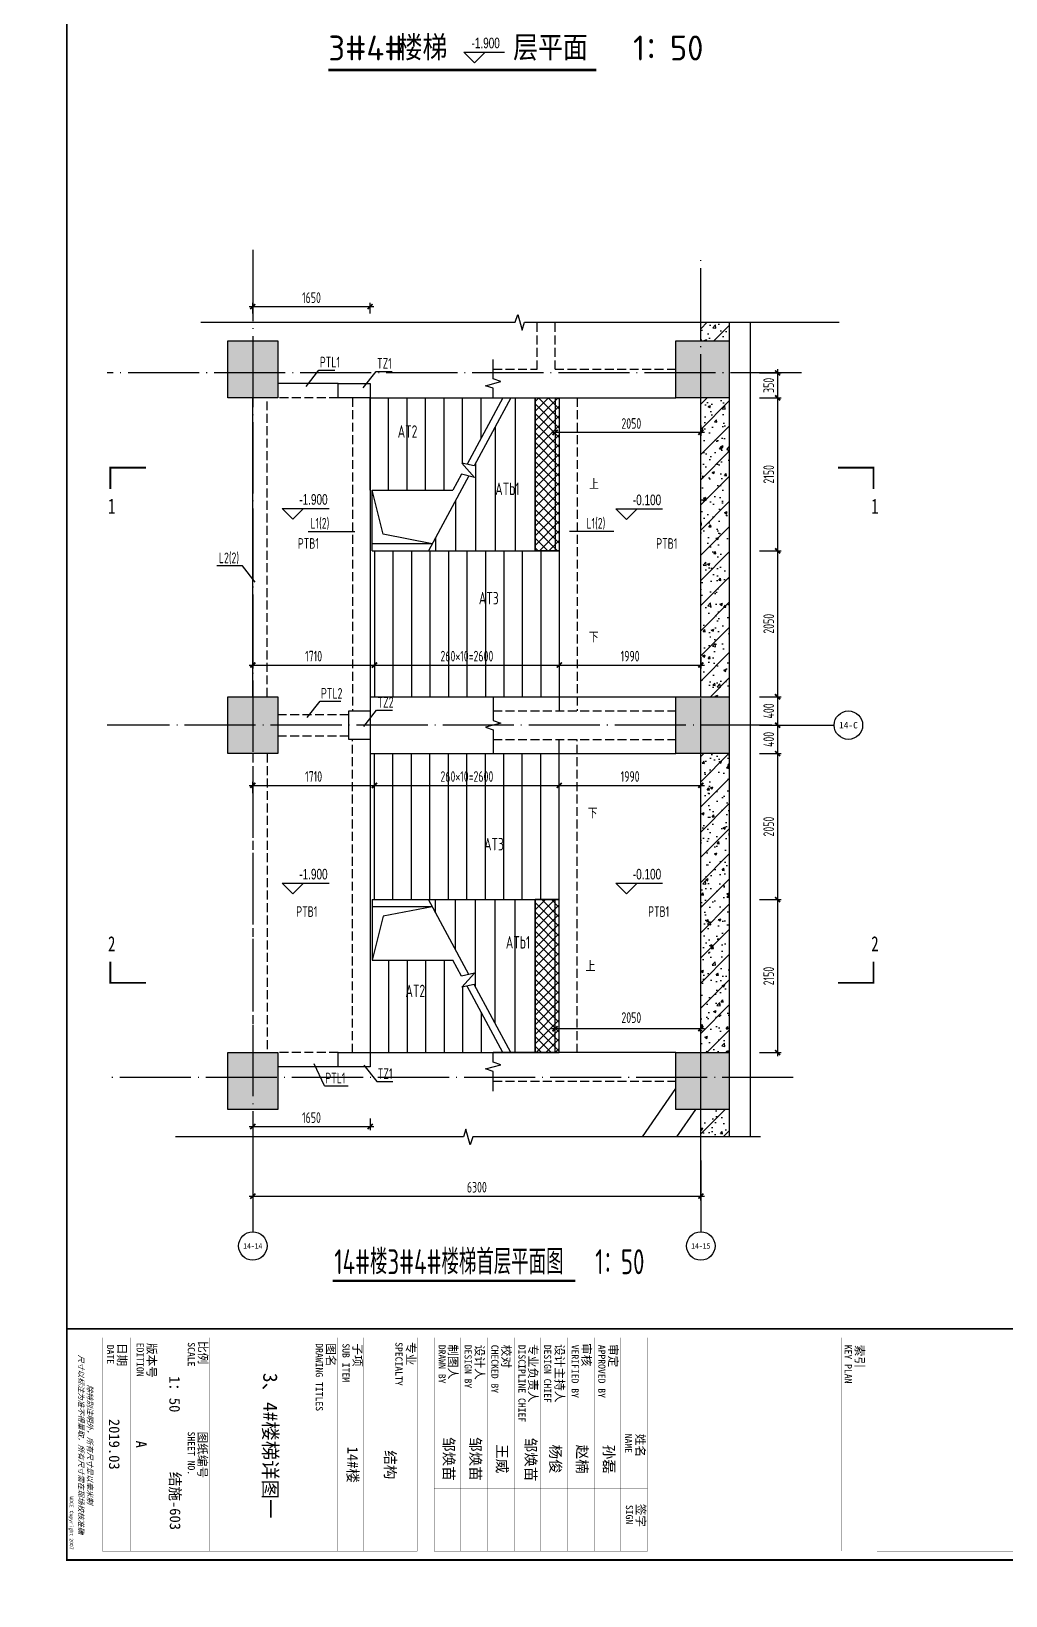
# Model space of a CAD drawing. Extents: x 458696 to 839151, y -191463 to 35158.
# Drawn here: x 505277 to 518979, y -72058 to -50076 of the extents above; entities that cross this region are included whole.
import ezdxf
from ezdxf.enums import TextEntityAlignment as Align

# ---------------------------------------------------------------- set-up
doc = ezdxf.new("R2010")
doc.units = 0
doc.header["$LTSCALE"] = 500
for name, pattern in [('CENTER', [2, 1.25, -0.25, 0.25, -0.25]), ('DASH', [0.35, 0.25, -0.1]), ('DOTE', [2.42, 2, -0.2, 0.02, -0.2])]:
    doc.linetypes.add(name, pattern=pattern)
doc.layers.get('0').update_dxf_attribs({"linetype": 'CONTINUOUS'})
doc.layers.get('Defpoints').update_dxf_attribs({"color": 167, "linetype": 'CONTINUOUS'})
for name, color, linetype in [('01-标注_符号', 200, 'CONTINUOUS'), ('02-TEXT_标注', 130, 'CONTINUOUS'), ('02-TEXT_轴号', 7, 'CONTINUOUS'), ('104-13#14# B1核心筒$0$104-13#14# B1核心筒$0$DIM_SYMB', 3, 'CONTINUOUS'), ('A-TECH_结构', 21, 'CONTINUOUS'), ('AXIS', 253, 'CENTER'), ('DIM', 3, 'CONTINUOUS'), ('DIM_SYMB', 3, 'CONTINUOUS'), ('PUB_TEXT', 7, 'CONTINUOUS'), ('s-beam', 4, 'DASH'), ('s-colu', 2, 'CONTINUOUS'), ('s-colu-hatc', 251, 'CONTINUOUS'), ('s-dim', 3, 'CONTINUOUS'), ('S-DIM-SYMB', 3, 'CONTINUOUS'), ('S-HATCH', 253, 'CONTINUOUS'), ('S-SLAB-HOLE', 5, 'CONTINUOUS'), ('s-stair', 7, 'CONTINUOUS'), ('s-thin', 3, 'CONTINUOUS'), ('s-wall', 40, 'CONTINUOUS'), ('S_TEXT', 7, 'CONTINUOUS'), ('S_THIN', 7, 'CONTINUOUS'), ('签-建（陈）$0$SHEET_TEXT', 7, 'CONTINUOUS')]:
    doc.layers.add(name, color=color, linetype=linetype)
doc.styles.add('_TCH_AXIS', font='STXIHEI.TTF')
doc.styles.add('_TCH_DIM', font='ros.shx', dxfattribs={"width": 0.8, "bigfont": 'jd.shx'})
doc.styles.add('_TCH_LABEL', font='STXIHEI.TTF', dxfattribs={"width": 0.75})
doc.styles.add('TSSD_Dimension', font='tssdeng.shx', dxfattribs={"width": 0.7, "bigfont": 'TSSDCHN.SHX'})
doc.styles.add('TSSD_Rein', font='Tssdeng.shx', dxfattribs={"width": 0.7, "bigfont": 'hztxt.shx'})
doc.styles.add('华文细黑', font='STXIHEI.TTF', dxfattribs={"height": 10})
doc.styles.add('签-建（陈）$0$华文细黑', font='STXIHEI.TTF', dxfattribs={"height": 10})
doc.dimstyles.new('TSSD_50_50', dxfattribs={"dimtxt": 150, "dimasz": 50, "dimexe": 50, "dimexo": 125, "dimgap": 50, "dimtad": 1, "dimdec": 0, "dimzin": 0, "dimdsep": 46, "dimtxsty": 'TSSD_Dimension', "dimblk": 'ARCHTICK', "dimblk1": 'ARCHTICK', "dimblk2": 'ARCHTICK', "dimcen": 0, "dimdle": 50, "dimclrt": 7, "dimadec": 0, "dimazin": 0, "dimtfac": 1, "dimtdec": 0, "dimtix": 1, "dimtmove": 2, "dimatfit": 3, "dimfxl": 1, "dimtolj": 1, "dimtzin": 0, "dimarcsym": 0})
pattern_1 = [(50, (156858.9, -8331.33), (358.6301, -31.37607), [37.5, -412.5]), (355, (156858.9, -8331.33), (-69.37567, 376.09607), [30, -330]), (100.4514, (156888.8, -8333.95), (289.2547, 344.71977), [31.8701, -350.57106]), (46.1842, (156858.9, -8231.33), (533.6205, -82.7595), [56.25, -618.75]), (96.6356, (156903.4, -8238.23), (467.33135, 487.0589), [47.80514, -525.8565]), (351.1842, (156858.9, -8231.33), (467.331, 487.0593), [45, -495]), (21, (156908.9, -8256.33), (298.45353, -201.30945), [37.5, -412.5]), (326, (156908.9, -8256.33), (121.65767, 362.57502), [30, -330]), (71.4514, (156933.8, -8273.1), (420.1113, 161.26525), [31.8701, -350.57106]), (37.5, (156858.91, -8331.33), (6.079928, 166.446927), [0, -326, 0, -335, 0, -331.25]), (7.5, (156858.91, -8331.33), (131.53477, 197.20586), [0, -191, 0, -318.5, 0, -126.25]), (327.5, (156747.41, -8331.33), (266.91122, -11.277436), [0, -125, 0, -390, 0, -517.5]), (317.5, (156697.41, -8331.33), (291.59308, 50.05249), [0, -162.5, 0, -259, 0, -367.5]), (45, (156858.91, -8331.33), (-176.7767, 176.7767), [])]

# ---------------------------------------------------------------- blocks, each defined once
blk = doc.blocks.new('_ArchTick')
at = {"color": 0, "const_width": 0.5}
blk.add_lwpolyline([(-0.71, -0.71), (0.71, 0.71)], dxfattribs=at)
blk = doc.blocks.new('*D634')
at = {"layer": 'Defpoints', "color": 0, "transparency": 16777216}
for p in [(508392, -58744), (510102, -58744), (510102, -58981)]:
    blk.add_point(p, dxfattribs=at)
at = {"layer": 's-dim', "color": 0, "lineweight": -2, "transparency": 16777216}
for p, q in [((508392, -58869), (508392, -59031)), ((510102, -58869), (510102, -59031)), ((508342, -58981), (510152, -58981))]:
    blk.add_line(p, q, dxfattribs=at)
at = {"layer": 's-dim', "color": 0, "lineweight": -2, "transparency": 16777216, "xscale": 50, "yscale": 50, "zscale": 50, "rotation": 180}
blk.add_blockref('_ArchTick', (508392, -58981), dxfattribs=at)
at = {"layer": 's-dim', "color": 0, "lineweight": -2, "transparency": 16777216, "xscale": 50, "yscale": 50, "zscale": 50}
blk.add_blockref('_ArchTick', (510102, -58981), dxfattribs=at)
at = {"layer": 's-dim', "color": 7, "transparency": 16777216, "insert": (509247, -58856), "char_height": 150, "attachment_point": 5, "style": 'TSSD_Dimension'}
blk.add_mtext('\\A1;1710', dxfattribs=at)
blk = doc.blocks.new('*D635')
at = {"layer": 'Defpoints', "color": 0, "transparency": 16777216}
for p in [(510102, -58744), (512702, -58744), (512702, -58981)]:
    blk.add_point(p, dxfattribs=at)
at = {"layer": 's-dim', "color": 0, "lineweight": -2, "transparency": 16777216}
for p, q in [((510102, -58869), (510102, -59031)), ((512702, -58869), (512702, -59031)), ((510052, -58981), (512752, -58981))]:
    blk.add_line(p, q, dxfattribs=at)
at = {"layer": 's-dim', "color": 0, "lineweight": -2, "transparency": 16777216, "xscale": 50, "yscale": 50, "zscale": 50, "rotation": 180}
blk.add_blockref('_ArchTick', (510102, -58981), dxfattribs=at)
at = {"layer": 's-dim', "color": 0, "lineweight": -2, "transparency": 16777216, "xscale": 50, "yscale": 50, "zscale": 50}
blk.add_blockref('_ArchTick', (512702, -58981), dxfattribs=at)
at = {"layer": 's-dim', "color": 7, "transparency": 16777216, "insert": (511402, -58856), "char_height": 150, "attachment_point": 5, "style": 'TSSD_Dimension'}
blk.add_mtext('\\A1;260×10=2600', dxfattribs=at)
blk = doc.blocks.new('*D636')
at = {"layer": 'Defpoints', "color": 0, "transparency": 16777216}
for p in [(512702, -58744), (514692, -58744), (514692, -58981)]:
    blk.add_point(p, dxfattribs=at)
at = {"layer": 's-dim', "color": 0, "lineweight": -2, "transparency": 16777216}
for p, q in [((512702, -58869), (512702, -59031)), ((514692, -58869), (514692, -59031)), ((512652, -58981), (514742, -58981))]:
    blk.add_line(p, q, dxfattribs=at)
at = {"layer": 's-dim', "color": 0, "lineweight": -2, "transparency": 16777216, "xscale": 50, "yscale": 50, "zscale": 50, "rotation": 180}
blk.add_blockref('_ArchTick', (512702, -58981), dxfattribs=at)
at = {"layer": 's-dim', "color": 0, "lineweight": -2, "transparency": 16777216, "xscale": 50, "yscale": 50, "zscale": 50}
blk.add_blockref('_ArchTick', (514692, -58981), dxfattribs=at)
at = {"layer": 's-dim', "color": 7, "transparency": 16777216, "insert": (513697, -58856), "char_height": 150, "attachment_point": 5, "style": 'TSSD_Dimension'}
blk.add_mtext('\\A1;1990', dxfattribs=at)
blk = doc.blocks.new('*D637')
at = {"layer": 'Defpoints', "color": 0, "transparency": 16777216}
for p in [(512642, -55490), (514692, -55490), (512642, -55712)]:
    blk.add_point(p, dxfattribs=at)
at = {"layer": 's-dim', "color": 0, "lineweight": -2, "transparency": 16777216}
for p, q in [((514742, -55712), (512592, -55712)), ((512642, -55615), (512642, -55762)), ((514692, -55615), (514692, -55762))]:
    blk.add_line(p, q, dxfattribs=at)
at = {"layer": 's-dim', "color": 0, "lineweight": -2, "transparency": 16777216, "xscale": 50, "yscale": 50, "zscale": 50, "rotation": 180}
blk.add_blockref('_ArchTick', (512642, -55712), dxfattribs=at)
at = {"layer": 's-dim', "color": 0, "lineweight": -2, "transparency": 16777216, "xscale": 50, "yscale": 50, "zscale": 50}
blk.add_blockref('_ArchTick', (514692, -55712), dxfattribs=at)
at = {"layer": 's-dim', "color": 7, "transparency": 16777216, "insert": (513714, -55587), "char_height": 150, "attachment_point": 5, "style": 'TSSD_Dimension'}
blk.add_mtext('\\A1;2050', dxfattribs=at)
blk = doc.blocks.new('*D638')
at = {"layer": 'Defpoints', "color": 0, "transparency": 16777216}
for p in [(510042, -53944), (508392, -54166), (510042, -54166)]:
    blk.add_point(p, dxfattribs=at)
at = {"layer": 's-dim', "color": 0, "lineweight": -2, "transparency": 16777216}
for p, q in [((508342, -53944), (510092, -53944)), ((508392, -54041), (508392, -53894)), ((510042, -54041), (510042, -53894))]:
    blk.add_line(p, q, dxfattribs=at)
at = {"layer": 's-dim', "color": 0, "lineweight": -2, "transparency": 16777216, "xscale": 50, "yscale": 50, "zscale": 50, "rotation": 180}
blk.add_blockref('_ArchTick', (508392, -53944), dxfattribs=at)
at = {"layer": 's-dim', "color": 0, "lineweight": -2, "transparency": 16777216, "xscale": 50, "yscale": 50, "zscale": 50}
blk.add_blockref('_ArchTick', (510042, -53944), dxfattribs=at)
at = {"layer": 's-dim', "color": 7, "transparency": 16777216, "insert": (509217, -53819), "char_height": 150, "attachment_point": 5, "style": 'TSSD_Dimension'}
blk.add_mtext('\\A1;1650', dxfattribs=at)
blk = doc.blocks.new('*D639')
at = {"layer": 'Defpoints', "color": 0, "transparency": 16777216}
for p in [(510102, -60672), (508392, -60908), (510102, -60908)]:
    blk.add_point(p, dxfattribs=at)
at = {"layer": 's-dim', "color": 0, "lineweight": -2, "transparency": 16777216}
for p, q in [((508392, -60783), (508392, -60622)), ((510102, -60783), (510102, -60622)), ((508342, -60672), (510152, -60672))]:
    blk.add_line(p, q, dxfattribs=at)
at = {"layer": 's-dim', "color": 0, "lineweight": -2, "transparency": 16777216, "xscale": 50, "yscale": 50, "zscale": 50, "rotation": 180}
blk.add_blockref('_ArchTick', (508392, -60672), dxfattribs=at)
at = {"layer": 's-dim', "color": 0, "lineweight": -2, "transparency": 16777216, "xscale": 50, "yscale": 50, "zscale": 50}
blk.add_blockref('_ArchTick', (510102, -60672), dxfattribs=at)
at = {"layer": 's-dim', "color": 7, "transparency": 16777216, "insert": (509247, -60547), "char_height": 150, "attachment_point": 5, "style": 'TSSD_Dimension'}
blk.add_mtext('\\A1;1710', dxfattribs=at)
blk = doc.blocks.new('*D640')
at = {"layer": 'Defpoints', "color": 0, "transparency": 16777216}
for p in [(512702, -60672), (510102, -60908), (512702, -60908)]:
    blk.add_point(p, dxfattribs=at)
at = {"layer": 's-dim', "color": 0, "lineweight": -2, "transparency": 16777216}
for p, q in [((510102, -60783), (510102, -60622)), ((512702, -60783), (512702, -60622)), ((510052, -60672), (512752, -60672))]:
    blk.add_line(p, q, dxfattribs=at)
at = {"layer": 's-dim', "color": 0, "lineweight": -2, "transparency": 16777216, "xscale": 50, "yscale": 50, "zscale": 50, "rotation": 180}
blk.add_blockref('_ArchTick', (510102, -60672), dxfattribs=at)
at = {"layer": 's-dim', "color": 0, "lineweight": -2, "transparency": 16777216, "xscale": 50, "yscale": 50, "zscale": 50}
blk.add_blockref('_ArchTick', (512702, -60672), dxfattribs=at)
at = {"layer": 's-dim', "color": 7, "transparency": 16777216, "insert": (511402, -60547), "char_height": 150, "attachment_point": 5, "style": 'TSSD_Dimension'}
blk.add_mtext('\\A1;260×10=2600', dxfattribs=at)
blk = doc.blocks.new('*D641')
at = {"layer": 'Defpoints', "color": 0, "transparency": 16777216}
for p in [(514692, -60672), (512702, -60908), (514692, -60908)]:
    blk.add_point(p, dxfattribs=at)
at = {"layer": 's-dim', "color": 0, "lineweight": -2, "transparency": 16777216}
for p, q in [((512702, -60783), (512702, -60622)), ((514692, -60783), (514692, -60622)), ((512652, -60672), (514742, -60672))]:
    blk.add_line(p, q, dxfattribs=at)
at = {"layer": 's-dim', "color": 0, "lineweight": -2, "transparency": 16777216, "xscale": 50, "yscale": 50, "zscale": 50, "rotation": 180}
blk.add_blockref('_ArchTick', (512702, -60672), dxfattribs=at)
at = {"layer": 's-dim', "color": 0, "lineweight": -2, "transparency": 16777216, "xscale": 50, "yscale": 50, "zscale": 50}
blk.add_blockref('_ArchTick', (514692, -60672), dxfattribs=at)
at = {"layer": 's-dim', "color": 7, "transparency": 16777216, "insert": (513697, -60547), "char_height": 150, "attachment_point": 5, "style": 'TSSD_Dimension'}
blk.add_mtext('\\A1;1990', dxfattribs=at)
blk = doc.blocks.new('*D642')
at = {"layer": 'Defpoints', "color": 0, "transparency": 16777216}
for p in [(512642, -64091), (512642, -64313), (514692, -64313)]:
    blk.add_point(p, dxfattribs=at)
at = {"layer": 's-dim', "color": 0, "lineweight": -2, "transparency": 16777216}
for p, q in [((514742, -64091), (512592, -64091)), ((512642, -64188), (512642, -64041)), ((514692, -64188), (514692, -64041))]:
    blk.add_line(p, q, dxfattribs=at)
at = {"layer": 's-dim', "color": 0, "lineweight": -2, "transparency": 16777216, "xscale": 50, "yscale": 50, "zscale": 50, "rotation": 180}
blk.add_blockref('_ArchTick', (512642, -64091), dxfattribs=at)
at = {"layer": 's-dim', "color": 0, "lineweight": -2, "transparency": 16777216, "xscale": 50, "yscale": 50, "zscale": 50}
blk.add_blockref('_ArchTick', (514692, -64091), dxfattribs=at)
at = {"layer": 's-dim', "color": 7, "transparency": 16777216, "insert": (513714, -63935), "char_height": 150, "attachment_point": 5, "style": 'TSSD_Dimension'}
blk.add_mtext('\\A1;2050', dxfattribs=at)
blk = doc.blocks.new('*D643')
at = {"layer": 'Defpoints', "color": 0, "transparency": 16777216}
for p in [(508392, -65226), (510042, -65226), (510042, -65465)]:
    blk.add_point(p, dxfattribs=at)
at = {"layer": 's-dim', "color": 0, "lineweight": -2, "transparency": 16777216}
for p, q in [((508342, -65465), (510092, -65465)), ((508392, -65351), (508392, -65515)), ((510042, -65351), (510042, -65515))]:
    blk.add_line(p, q, dxfattribs=at)
at = {"layer": 's-dim', "color": 0, "lineweight": -2, "transparency": 16777216, "xscale": 50, "yscale": 50, "zscale": 50, "rotation": 180}
blk.add_blockref('_ArchTick', (508392, -65465), dxfattribs=at)
at = {"layer": 's-dim', "color": 0, "lineweight": -2, "transparency": 16777216, "xscale": 50, "yscale": 50, "zscale": 50}
blk.add_blockref('_ArchTick', (510042, -65465), dxfattribs=at)
at = {"layer": 's-dim', "color": 7, "transparency": 16777216, "insert": (509217, -65340), "char_height": 150, "attachment_point": 5, "style": 'TSSD_Dimension'}
blk.add_mtext('\\A1;1650', dxfattribs=at)
blk = doc.blocks.new('*D644')
at = {"layer": 'Defpoints', "color": 0, "transparency": 16777216}
for p in [(508392, -65943), (514692, -65943), (514692, -66443)]:
    blk.add_point(p, dxfattribs=at)
at = {"layer": 's-dim', "color": 0, "lineweight": -2, "transparency": 16777216}
for p, q in [((508392, -66068), (508392, -66493)), ((514692, -66068), (514692, -66493)), ((508342, -66443), (514742, -66443))]:
    blk.add_line(p, q, dxfattribs=at)
at = {"layer": 's-dim', "color": 0, "lineweight": -2, "transparency": 16777216, "xscale": 50, "yscale": 50, "zscale": 50, "rotation": 180}
blk.add_blockref('_ArchTick', (508392, -66443), dxfattribs=at)
at = {"layer": 's-dim', "color": 0, "lineweight": -2, "transparency": 16777216, "xscale": 50, "yscale": 50, "zscale": 50}
blk.add_blockref('_ArchTick', (514692, -66443), dxfattribs=at)
at = {"layer": 's-dim', "color": 7, "transparency": 16777216, "insert": (511542, -66318), "char_height": 150, "attachment_point": 5, "style": 'TSSD_Dimension'}
blk.add_mtext('\\A1;6300', dxfattribs=at)
blk = doc.blocks.new('*D645')
at = {"layer": 'Defpoints', "color": 0, "transparency": 16777216}
for p in [(515392, -54876), (515392, -55226), (515771, -55226)]:
    blk.add_point(p, dxfattribs=at)
at = {"layer": 's-dim', "color": 0, "lineweight": -2, "transparency": 16777216}
for p, q in [((515517, -54876), (515821, -54876)), ((515771, -54826), (515771, -55276)), ((515517, -55226), (515821, -55226))]:
    blk.add_line(p, q, dxfattribs=at)
at = {"layer": 's-dim', "color": 0, "lineweight": -2, "transparency": 16777216, "xscale": 50, "yscale": 50, "zscale": 50}
for p, rotation in [((515771, -54876), 90), ((515771, -55226), 270)]:
    blk.add_blockref('_ArchTick', p, dxfattribs=dict(at, rotation=rotation))
at = {"layer": 's-dim', "color": 7, "transparency": 16777216, "insert": (515646, -55051), "char_height": 150, "attachment_point": 5, "rotation": 90, "style": 'TSSD_Dimension'}
blk.add_mtext('\\A1;350', dxfattribs=at)
blk = doc.blocks.new('*D646')
at = {"layer": 'Defpoints', "color": 0, "transparency": 16777216}
for p in [(515392, -55226), (515392, -57376), (515771, -57376)]:
    blk.add_point(p, dxfattribs=at)
at = {"layer": 's-dim', "color": 0, "lineweight": -2, "transparency": 16777216}
for p, q in [((515517, -55226), (515821, -55226)), ((515771, -55176), (515771, -57426)), ((515517, -57376), (515821, -57376))]:
    blk.add_line(p, q, dxfattribs=at)
at = {"layer": 's-dim', "color": 0, "lineweight": -2, "transparency": 16777216, "xscale": 50, "yscale": 50, "zscale": 50}
for p, rotation in [((515771, -55226), 90), ((515771, -57376), 270)]:
    blk.add_blockref('_ArchTick', p, dxfattribs=dict(at, rotation=rotation))
at = {"layer": 's-dim', "color": 7, "transparency": 16777216, "insert": (515646, -56301), "char_height": 150, "attachment_point": 5, "rotation": 90, "style": 'TSSD_Dimension'}
blk.add_mtext('\\A1;2150', dxfattribs=at)
blk = doc.blocks.new('*D647')
at = {"layer": 'Defpoints', "color": 0, "transparency": 16777216}
for p in [(515392, -57376), (515392, -59426), (515771, -59426)]:
    blk.add_point(p, dxfattribs=at)
at = {"layer": 's-dim', "color": 0, "lineweight": -2, "transparency": 16777216}
for p, q in [((515771, -57326), (515771, -59476)), ((515517, -57376), (515821, -57376)), ((515517, -59426), (515821, -59426))]:
    blk.add_line(p, q, dxfattribs=at)
at = {"layer": 's-dim', "color": 0, "lineweight": -2, "transparency": 16777216, "xscale": 50, "yscale": 50, "zscale": 50}
for p, rotation in [((515771, -57376), 90), ((515771, -59426), 270)]:
    blk.add_blockref('_ArchTick', p, dxfattribs=dict(at, rotation=rotation))
at = {"layer": 's-dim', "color": 7, "transparency": 16777216, "insert": (515646, -58401), "char_height": 150, "attachment_point": 5, "rotation": 90, "style": 'TSSD_Dimension'}
blk.add_mtext('\\A1;2050', dxfattribs=at)
blk = doc.blocks.new('*D648')
at = {"layer": 'Defpoints', "color": 0, "transparency": 16777216}
for p in [(515392, -59426), (515392, -59826), (515771, -59826)]:
    blk.add_point(p, dxfattribs=at)
at = {"layer": 's-dim', "color": 0, "lineweight": -2, "transparency": 16777216}
for p, q in [((515517, -59426), (515821, -59426)), ((515771, -59376), (515771, -59876)), ((515517, -59826), (515821, -59826))]:
    blk.add_line(p, q, dxfattribs=at)
at = {"layer": 's-dim', "color": 0, "lineweight": -2, "transparency": 16777216, "xscale": 50, "yscale": 50, "zscale": 50}
for p, rotation in [((515771, -59426), 90), ((515771, -59826), 270)]:
    blk.add_blockref('_ArchTick', p, dxfattribs=dict(at, rotation=rotation))
at = {"layer": 's-dim', "color": 7, "transparency": 16777216, "insert": (515646, -59626), "char_height": 150, "attachment_point": 5, "rotation": 90, "style": 'TSSD_Dimension'}
blk.add_mtext('\\A1;400', dxfattribs=at)
blk = doc.blocks.new('*D649')
at = {"layer": 'Defpoints', "color": 0, "transparency": 16777216}
for p in [(515392, -59826), (515392, -60226), (515771, -60226)]:
    blk.add_point(p, dxfattribs=at)
at = {"layer": 's-dim', "color": 0, "lineweight": -2, "transparency": 16777216}
for p, q in [((515771, -59776), (515771, -60276)), ((515517, -59826), (515821, -59826)), ((515517, -60226), (515821, -60226))]:
    blk.add_line(p, q, dxfattribs=at)
at = {"layer": 's-dim', "color": 0, "lineweight": -2, "transparency": 16777216, "xscale": 50, "yscale": 50, "zscale": 50}
for p, rotation in [((515771, -59826), 90), ((515771, -60226), 270)]:
    blk.add_blockref('_ArchTick', p, dxfattribs=dict(at, rotation=rotation))
at = {"layer": 's-dim', "color": 7, "transparency": 16777216, "insert": (515646, -60026), "char_height": 150, "attachment_point": 5, "rotation": 90, "style": 'TSSD_Dimension'}
blk.add_mtext('\\A1;400', dxfattribs=at)
blk = doc.blocks.new('*D650')
at = {"layer": 'Defpoints', "color": 0, "transparency": 16777216}
for p in [(515392, -60226), (515392, -62276), (515771, -62276)]:
    blk.add_point(p, dxfattribs=at)
at = {"layer": 's-dim', "color": 0, "lineweight": -2, "transparency": 16777216}
for p, q in [((515517, -60226), (515821, -60226)), ((515771, -60176), (515771, -62326)), ((515517, -62276), (515821, -62276))]:
    blk.add_line(p, q, dxfattribs=at)
at = {"layer": 's-dim', "color": 0, "lineweight": -2, "transparency": 16777216, "xscale": 50, "yscale": 50, "zscale": 50}
for p, rotation in [((515771, -60226), 90), ((515771, -62276), 270)]:
    blk.add_blockref('_ArchTick', p, dxfattribs=dict(at, rotation=rotation))
at = {"layer": 's-dim', "color": 7, "transparency": 16777216, "insert": (515646, -61251), "char_height": 150, "attachment_point": 5, "rotation": 90, "style": 'TSSD_Dimension'}
blk.add_mtext('\\A1;2050', dxfattribs=at)
blk = doc.blocks.new('*D651')
at = {"layer": 'Defpoints', "color": 0, "transparency": 16777216}
for p in [(515392, -62276), (515392, -64426), (515771, -64426)]:
    blk.add_point(p, dxfattribs=at)
at = {"layer": 's-dim', "color": 0, "lineweight": -2, "transparency": 16777216}
for p, q in [((515517, -62276), (515821, -62276)), ((515771, -62226), (515771, -64476)), ((515517, -64426), (515821, -64426))]:
    blk.add_line(p, q, dxfattribs=at)
at = {"layer": 's-dim', "color": 0, "lineweight": -2, "transparency": 16777216, "xscale": 50, "yscale": 50, "zscale": 50}
for p, rotation in [((515771, -62276), 90), ((515771, -64426), 270)]:
    blk.add_blockref('_ArchTick', p, dxfattribs=dict(at, rotation=rotation))
at = {"layer": 's-dim', "color": 7, "transparency": 16777216, "insert": (515646, -63351), "char_height": 150, "attachment_point": 5, "rotation": 90, "style": 'TSSD_Dimension'}
blk.add_mtext('\\A1;2150', dxfattribs=at)
blk = doc.blocks.new('WDCE Copyright200X')
at = {"const_width": 0.016}
blk.add_lwpolyline([(-10.6, 1.26, 1), (-11.4, 1.26, 1)], format="xyb", close=True, dxfattribs=at)
at = {"style": '华文细黑'}
for s, p in [('WDCE ', (-11.46, 0.5)), ('     Copyright ', (-3.51, 0.5))]:
    blk.add_text(s, height=1, dxfattribs=at).set_placement(p, align=Align.BOTTOM_RIGHT)
blk.add_text('c', height=0.6, dxfattribs=at).set_placement((-11.04, 1.35), align=Align.MIDDLE_CENTER)
blk.add_attdef('200X', text='', height=1, dxfattribs=at).set_placement((-0.45, 0.5), align=Align.BOTTOM_RIGHT)
blk = doc.blocks.new('通州项目图签')
at = {"const_width": 0.5}
blk.add_lwpolyline([(-65, 0), (0, 0), (0, 500.5), (-65, 500.5)], close=True, dxfattribs=at)
at = {"const_width": 0.05}
for points in [[(-62.5, 404.92), (-62.5, 227.83)], [(-62.5, 227.83), (-2.5, 227.83), (-2.5, 404.92)], [(-57.5, 234.85), (-7.5, 234.85)], [(-62.5, 227.83), (-2.5, 227.83)], [(-62.5, 217.74), (-2.5, 217.74)], [(-62.5, 103.26), (-2.5, 103.26), (-2.5, 163.26), (-62.5, 163.26), (-62.5, 103.26)], [(-37.5, 163.26), (-37.5, 103.26)], [(-20, 163.26), (-20, 103.26)], [(-62.5, 155.76), (-2.5, 155.76)], [(-62.5, 148.26), (-2.5, 148.26)], [(-62.5, 140.76), (-2.5, 140.76)], [(-62.5, 133.26), (-2.5, 133.26)], [(-62.5, 125.76), (-2.5, 125.76)], [(-62.5, 118.26), (-2.5, 118.26)], [(-62.5, 110.76), (-2.5, 110.76)], [(-62.5, 98.5), (-2.5, 98.5), (-2.5, 10), (-62.5, 10), (-62.5, 98.5)], [(-62.5, 83.5), (-2.5, 83.5)], [(-62.5, 76), (-2.5, 76)], [(-62.5, 40), (-2.5, 40)], [(-37.5, 40), (-37.5, 26)], [(-62.5, 26), (-2.5, 26)], [(-62.5, 18), (-2.5, 18)]]:
    blk.add_lwpolyline(points, dxfattribs=at)
blk.add_blockref('WDCE Copyright200X', (-2.5, 0)).add_auto_attribs({'200X': '2007'})
at = {"style": '华文细黑'}
for s, height, p in [('索引', 2.4, (-60.5, 224.14)), ('KEY PLAN', 2, (-60.5, 220.74)), ('姓名', 2.4, (-35.5, 162.47)), ('签字', 2.4, (-15.81, 162.57)), ('NAME', 2, (-35.5, 158.96)), ('SIGN', 2, (-15.5, 159.2)), ('审定', 2.4, (-60.73, 154.81)), ('APPROVED BY', 2, (-60.5, 151.44)), ('审核', 2.4, (-60.95, 147.29)), ('VERIFIED BY', 2, (-60.5, 143.91)), ('设计主持人', 2.4, (-60.68, 139.76)), ('专业负责人', 2.4, (-60.67, 132.26)), ('DESIGN CHIEF', 2, (-60.5, 136.19)), ('DISCIPLINE CHIEF', 2, (-60.5, 128.98)), ('校对', 2.4, (-60.5, 124.76)), ('CHECKED BY', 2, (-60.5, 121.37)), ('设计人', 2.4, (-60.5, 117.26)), ('制图人', 2.4, (-60.61, 109.76)), ('DESIGN BY', 2, (-60.5, 113.83)), ('DRAWN BY', 2, (-60.5, 106.5)), ('专业', 2.4, (-61.23, 97.93)), ('SPECIALTY', 2, (-61.23, 94.38)), ('SUB ITEM', 2, (-60.88, 79.5)), ('子项', 2.4, (-60.88, 82.92)), ('图名', 2.4, (-60.91, 75.41)), ('DRAWING TITLES', 2, (-60.91, 72)), ('比例', 2.4, (-61.56, 39.42)), ('图纸编号', 2.4, (-36.1, 39.32)), ('SCALE', 2, (-61.19, 36)), ('SHEET NO.', 2, (-36.1, 36)), ('版本号', 2.4, (-61, 25.03)), ('EDITION', 2, (-61.06, 21.61)), ('日期', 2.4, (-61, 16.68)), ('DATE', 2, (-60.5, 13.26))]:
    blk.add_text(s, height=height, dxfattribs=at).set_placement(p, align=Align.TOP_LEFT)
at = {"color": 4, "style": '华文细黑'}
for s, p in [('A', (-32.53, 19.4)), ('2019.03', (-32.53, 11.84))]:
    blk.add_text(s, height=3, dxfattribs=at).set_placement(p, align=Align.CENTER)
at = {"style": '华文细黑', "oblique": 20}
for s, p in [('尺寸以标注为准不得量取，所有尺寸需在现场校核准确', (-32.5, 4)), ('除特别注明外，所有尺寸是以毫米制', (-32.5, 6.5))]:
    blk.add_text(s, height=1.5, dxfattribs=at).set_placement(p, align=Align.MIDDLE_CENTER)
at = {"color": 4, "char_height": 3, "attachment_point": 5, "style": '华文细黑'}
for s, insert, width in [('结构', (-26.76, 90.77), 1318.3689), ('1：50', (-46.61, 30.29), 22.9764)]:
    blk.add_mtext(s, dxfattribs=dict(at, insert=insert, width=width))
at = {"layer": '签-建（陈）$0$SHEET_TEXT', "linetype": 'Continuous', "style": '签-建（陈）$0$华文细黑'}
for s, height, p in [('孙磊', 2.998, (-32.4, 150.94)), ('赵楠', 2.998, (-32.43, 143.43)), ('杨俊', 2.998, (-32.46, 135.9)), ('邹焕苗', 2.99, (-34.35, 128.97)), ('王威', 2.998, (-32.55, 120.88)), ('邹焕苗', 2.998, (-34.53, 113.43)), ('邹焕苗', 2.998, (-34.53, 105.93))]:
    blk.add_text(s, height=height, dxfattribs=at).set_placement(p)

msp = doc.modelspace()

# ---------------------------------------------------------------- hatches: boundary and pattern name
at = {"layer": 's-colu-hatc'}
for points in [[(508041.748, -54426.078), (508741.748, -54426.078), (508741.748, -55226.078), (508041.748, -55226.078)], [(514341.748, -54426.078), (515091.748, -54426.078), (515091.748, -55226.078), (514341.748, -55226.078)], [(508041.748, -59426.078), (508741.748, -59426.078), (508741.748, -60226.078), (508041.748, -60226.078)], [(514341.748, -59426.078), (515091.748, -59426.078), (515091.748, -60226.078), (514341.748, -60226.078)], [(508041.748, -64426.078), (508741.748, -64426.078), (508741.748, -65226.078), (508041.748, -65226.078)], [(514341.748, -64426.078), (515091.748, -64426.078), (515091.748, -65226.078), (514341.748, -65226.078)]]:
    msp.add_hatch(color=256, dxfattribs=at).paths.add_polyline_path(points)
at = {"layer": 'S-HATCH'}
h = msp.add_hatch(dxfattribs=at)
h.set_pattern_fill('ARMORED', color=256, scale=50, style=0)
h.set_pattern_definition(pattern_1)
h.paths.add_polyline_path([(515091.748, -54165.641), (514691.748, -54165.641), (514691.748, -54426.078), (515091.748, -54426.078)])
h = msp.add_hatch(dxfattribs=at)
h.set_pattern_fill('ARMORED', color=256, scale=50, style=0)
h.set_pattern_definition(pattern_1)
h.paths.add_polyline_path([(515091.748, -55226.078), (514691.748, -55226.078), (514691.748, -59426.078), (515091.748, -59426.078)])
h = msp.add_hatch(dxfattribs=at)
h.set_pattern_fill('ARMORED', color=256, scale=50, style=0)
h.set_pattern_definition(pattern_1)
h.paths.add_polyline_path([(515091.748, -60226.078), (514691.748, -60226.078), (514691.748, -64426.078), (515091.748, -64426.078)])
h = msp.add_hatch(dxfattribs=at)
h.set_pattern_fill('ARMORED', color=256, scale=50, style=0)
h.set_pattern_definition(pattern_1)
h.paths.add_polyline_path([(515091.748, -65226.078), (514691.748, -65226.078), (514691.748, -65611.797), (515091.748, -65611.797)])
at = {"layer": 'S-SLAB-HOLE'}
h = msp.add_hatch(dxfattribs=at)
h.set_pattern_fill('ANSI37', color=251, scale=30, angle=270)
h.paths.add_polyline_path([(512701.748, -55226.078), (512701.748, -57376.078), (512361.748, -57376.078), (512361.748, -55226.078)])
h = msp.add_hatch(dxfattribs=at)
h.set_pattern_fill('ANSI37', color=251, scale=30, angle=270)
h.paths.add_polyline_path([(512701.748, -64426.078), (512701.748, -62276.078), (512361.748, -62276.078), (512361.748, -64426.078)])

# ---------------------------------------------------------------- linework, layer by layer
for points, const_width in [([(505278.024, -19506.31), (505278.024, -72056.31), (534978.024, -72056.31), (534978.024, -19506.31)], 2.5), ([(534478.024, -68306.31), (534478.024, -20756.31), (505778.024, -20756.31), (505778.024, -68306.31)], 25)]:
    msp.add_lwpolyline(points, close=True, dxfattribs=dict(const_width=const_width))
at = {"color": 5}
for points in [[(512701.748, -55226.078), (512701.748, -57376.078), (512361.748, -57376.078), (512361.748, -55226.078)], [(512701.748, -64426.078), (512701.748, -62276.078), (512361.748, -62276.078), (512361.748, -64426.078)]]:
    msp.add_lwpolyline(points, close=True, dxfattribs=at)
at = {"layer": '01-标注_符号', "const_width": 25}
for points in [[(506889.043, -56207.384), (506389.043, -56207.384), (506389.043, -56507.384)], [(517120.674, -56507.384), (517120.674, -56207.384), (516620.674, -56207.384)], [(506889.043, -63447.47), (506389.043, -63447.47), (506389.043, -63147.47)], [(517120.674, -63147.47), (517120.674, -63447.47), (516620.674, -63447.47)]]:
    msp.add_lwpolyline(points, dxfattribs=at)
at = {"layer": '104-13#14# B1核心筒$0$104-13#14# B1核心筒$0$DIM_SYMB'}
for points in [[(513210.809, -58401.078, 0, 0, 0), (508741.748, -58401.078, 0, 0, 0), (508741.748, -55876.078, 0, 0, 0), (510461.748, -55876.078, 120, 0, 0), (510911.748, -55876.078, 0, 0, 0)], [(513218.137, -56251.078, 0, 0, 0), (512136.73, -56251.078, 120, 0, 0), (511686.73, -56251.078, 0, 0, 0)], [(513185.595, -61251.078, 0, 0, 0), (508741.748, -61251.078, 0, 0, 0), (508741.748, -63776.078, 0, 0, 0), (510461.748, -63776.078, 120, 0, 0), (510911.748, -63776.078, 0, 0, 0)], [(513151.497, -63401.078, 0, 0, 0), (512136.73, -63401.078, 120, 0, 0), (511686.73, -63401.078, 0, 0, 0)]]:
    msp.add_lwpolyline(points, format="xyseb", dxfattribs=at)
at = {"layer": 'A-TECH_结构'}
msp.add_lwpolyline([(515391.748, -65611.797), (515391.748, -54165.641)], dxfattribs=at)
at = {"layer": 'AXIS', "color": 8, "linetype": 'DOTE'}
for p, q in [((508391.748, -53149.306), (508391.748, -66426.078)), ((514691.748, -66502.85), (514691.748, -53226.078)), ((516108.27, -54876.078), (506341.748, -54876.078)), ((515691.748, -59826.078), (506341.748, -59826.078)), ((515991.934, -64776.078), (506341.748, -64776.078))]:
    msp.add_line(p, q, dxfattribs=at)
at = {"layer": 'DIM'}
for p, q in [((511509.307, -50517.518), (511359.307, -50367.518)), ((511359.307, -50367.518), (511931.291, -50367.518)), ((511509.307, -50517.518), (511659.307, -50367.518)), ((508804.838, -56780.616), (509464.457, -56780.616)), ((508954.838, -56930.616), (509104.838, -56780.616)), ((513495.276, -56787.374), (514154.895, -56787.374)), ((513645.276, -56937.374), (513795.276, -56787.374)), ((508804.838, -62045.705), (509464.457, -62045.705)), ((508954.838, -62195.705), (509104.838, -62045.705)), ((513495.276, -62045.705), (514154.895, -62045.705)), ((513645.276, -62195.705), (513795.276, -62045.705))]:
    msp.add_line(p, q, dxfattribs=at)
at = {"layer": 'DIM_SYMB', "const_width": 35}
msp.add_lwpolyline([(509454.499, -50619.201), (513223.953, -50619.201)], dxfattribs=at)
at = {"layer": 's-beam'}
for p, q in [((512391.748, -54826.078), (512391.748, -54165.641)), ((512641.748, -54826.078), (512641.748, -54165.641)), ((511771.772, -54826.078), (512391.748, -54826.078)), ((512641.748, -54826.078), (514341.748, -54826.078)), ((508591.748, -59426.078), (508591.748, -55226.078)), ((509591.748, -55226.078), (508741.748, -55226.078)), ((509791.748, -55226.078), (509791.748, -59626.078)), ((512951.748, -55226.078), (512951.748, -59626.078)), ((508741.748, -59676.078), (509741.748, -59676.078)), ((511771.772, -59626.078), (514341.748, -59626.078)), ((508741.748, -59976.078), (509741.748, -59976.078)), ((508391.748, -60226.078), (508391.748, -64426.078)), ((508591.748, -60226.078), (508591.748, -64426.078)), ((509791.748, -64426.078), (509791.748, -60026.078)), ((511771.772, -60026.078), (514341.748, -60026.078)), ((512951.748, -64426.078), (512951.748, -60026.078)), ((509591.748, -64426.078), (508741.748, -64426.078)), ((511771.772, -64826.078), (514341.734, -64826.078))]:
    msp.add_line(p, q, dxfattribs=at)
at = {"layer": 's-beam', "linetype": 'ByBlock'}
for p, q in [((509591.748, -55026.078), (508741.748, -55026.078)), ((510041.748, -55026.078), (510041.748, -64626.078)), ((508391.748, -59426.078), (508391.748, -55226.078)), ((511771.772, -55226.078), (514341.748, -55226.078)), ((512701.748, -55226.078), (512701.748, -59626.078)), ((511771.772, -59426.078), (514341.748, -59426.078)), ((511771.772, -60226.078), (514341.748, -60226.078)), ((512701.748, -64426.078), (512701.748, -60026.078)), ((514341.734, -64426.078), (511771.772, -64426.078)), ((509591.748, -64626.078), (508741.748, -64626.078)), ((513869.604, -65611.797), (514341.748, -64930.141)), ((514356.185, -65611.797), (514623.349, -65226.078))]:
    msp.add_line(p, q, dxfattribs=at)
at = {"layer": 's-colu'}
for points in [[(508041.748, -54426.078), (508741.748, -54426.078), (508741.748, -55226.078), (508041.748, -55226.078)], [(514341.748, -54426.078), (515091.748, -54426.078), (515091.748, -55226.078), (514341.748, -55226.078)], [(509591.748, -55026.078), (510041.748, -55026.078), (510041.748, -55226.078), (509591.748, -55226.078)], [(508041.748, -59426.078), (508741.748, -59426.078), (508741.748, -60226.078), (508041.748, -60226.078)], [(514341.748, -59426.078), (515091.748, -59426.078), (515091.748, -60226.078), (514341.748, -60226.078)], [(509741.748, -59626.078), (510041.748, -59626.078), (510041.748, -60026.078), (509741.748, -60026.078)], [(508041.748, -64426.078), (508741.748, -64426.078), (508741.748, -65226.078), (508041.748, -65226.078)], [(509591.748, -64426.078), (510041.748, -64426.078), (510041.748, -64626.078), (509591.748, -64626.078)], [(514341.748, -64426.078), (515091.748, -64426.078), (515091.748, -65226.078), (514341.748, -65226.078)]]:
    msp.add_lwpolyline(points, close=True, dxfattribs=at)
at = {"layer": 's-dim'}
for p, q in [((515566.96, -59826.078), (516566.96, -59826.078)), ((508391.748, -65943.209), (508391.748, -66943.209)), ((514691.748, -65943.209), (514691.748, -66943.209))]:
    msp.add_line(p, q, dxfattribs=at)
for centre in [(516766.96, -59826.078), (508391.748, -67143.209), (514691.748, -67143.209)]:
    msp.add_circle(centre, 200, dxfattribs=at)
at = {"layer": 'S-DIM-SYMB', "const_width": 35}
msp.add_lwpolyline([(509515.632, -67632.99), (512925.901, -67632.99)], dxfattribs=at)
at = {"layer": 's-stair'}
for p, q in [((510041.748, -56526.078), (510041.748, -55226.078)), ((510041.748, -55226.078), (512671.748, -55226.078)), ((510301.748, -56526.078), (510301.748, -55226.078)), ((510561.748, -56526.078), (510561.748, -55226.078)), ((510821.748, -56526.078), (510821.748, -55226.078)), ((511081.748, -56526.078), (511081.748, -55226.078)), ((511341.748, -56152.403), (511341.748, -55226.078)), ((511907.914, -55226.078), (511404.037, -56160.064)), ((512021.539, -55226.078), (511504.769, -56183.962)), ((511601.748, -55793.588), (511601.748, -55226.078)), ((512081.748, -55226.078), (512081.748, -57376.078)), ((512361.748, -55226.078), (512361.748, -57376.078)), ((512641.748, -55226.078), (512641.748, -57376.078)), ((511801.748, -55633.482), (511801.748, -57376.078)), ((511504.769, -56183.962), (511331.156, -56142.773)), ((511331.156, -56142.773), (511509.922, -56343.743)), ((511521.748, -56152.49), (511521.748, -57376.078)), ((511428.934, -56324.529), (510861.632, -57376.078)), ((511328.202, -56300.631), (511206.576, -56526.078)), ((511509.922, -56343.743), (511328.202, -56300.631)), ((510071.748, -56526.078), (511206.576, -56526.078)), ((511241.748, -56671.497), (511241.748, -57376.078)), ((510915.582, -57276.078), (510071.748, -57276.078)), ((510801.957, -57276.078), (510151.748, -57276.078)), ((510961.748, -57190.505), (510961.748, -57376.078)), ((510071.748, -57376.078), (512701.748, -57376.078)), ((510101.748, -57376.078), (510101.748, -59426.078)), ((510361.748, -57376.078), (510361.748, -59426.078)), ((510621.748, -57376.078), (510621.748, -59426.078)), ((510881.748, -57376.078), (510881.748, -59426.078)), ((511141.748, -57376.078), (511141.748, -59426.078)), ((511401.748, -57376.078), (511401.748, -59426.078)), ((511661.748, -57376.078), (511661.748, -59426.078)), ((511921.748, -57376.078), (511921.748, -59426.078)), ((512181.748, -57376.078), (512181.748, -59426.078)), ((512441.748, -57376.078), (512441.748, -59426.078)), ((512701.748, -57376.078), (512701.748, -59426.078)), ((510041.748, -59426.078), (512671.748, -59426.078)), ((510041.748, -60226.078), (512671.748, -60226.078)), ((510101.748, -62276.078), (510101.748, -60226.078)), ((510361.748, -62276.078), (510361.748, -60226.078)), ((510621.748, -62276.078), (510621.748, -60226.078)), ((510881.748, -62276.078), (510881.748, -60226.078)), ((511141.748, -62276.078), (511141.748, -60226.078)), ((511401.748, -62276.078), (511401.748, -60226.078)), ((511661.748, -62276.078), (511661.748, -60226.078)), ((511921.748, -62276.078), (511921.748, -60226.078)), ((512181.748, -62276.078), (512181.748, -60226.078)), ((512441.748, -62276.078), (512441.748, -60226.078)), ((512701.748, -62276.078), (512701.748, -60226.078)), ((510071.748, -62276.078), (512701.748, -62276.078)), ((510915.582, -62376.078), (510071.748, -62376.078)), ((510801.957, -62376.078), (510151.748, -62376.078)), ((511428.934, -63327.627), (510861.632, -62276.078)), ((510961.748, -62461.652), (510961.748, -62276.078)), ((511241.748, -62980.66), (511241.748, -62276.078)), ((511521.748, -63499.667), (511521.748, -62276.078)), ((511801.748, -64018.675), (511801.748, -62276.078)), ((512081.748, -64426.078), (512081.748, -62276.078)), ((512361.748, -64426.078), (512361.748, -62276.078)), ((512641.748, -64426.078), (512641.748, -62276.078)), ((510041.748, -63126.078), (510041.748, -64426.078)), ((510071.748, -63126.078), (511206.576, -63126.078)), ((510301.748, -63126.078), (510301.748, -64426.078)), ((510561.748, -63126.078), (510561.748, -64426.078)), ((510821.748, -63126.078), (510821.748, -64426.078)), ((511081.748, -63126.078), (511081.748, -64426.078)), ((511328.202, -63351.526), (511206.576, -63126.078)), ((511509.922, -63308.413), (511328.202, -63351.526)), ((511331.156, -63509.383), (511509.922, -63308.413)), ((511504.769, -63468.194), (511331.156, -63509.383)), ((511341.748, -63499.753), (511341.748, -64426.078)), ((511907.914, -64426.078), (511404.037, -63492.093)), ((512021.539, -64426.078), (511504.769, -63468.194)), ((511601.748, -63858.569), (511601.748, -64426.078)), ((510041.748, -64426.078), (512671.748, -64426.078))]:
    msp.add_line(p, q, dxfattribs=at)
for points in [[(510071.748, -57376.078), (510071.748, -56526.078)], [(510915.582, -57276.078), (510226.836, -57142.739), (510071.748, -56526.078)], [(510071.748, -62276.078), (510071.748, -63126.078)], [(510915.582, -62376.078), (510226.836, -62509.418), (510071.748, -63126.078)]]:
    msp.add_lwpolyline(points, dxfattribs=at)
at = {"layer": 's-thin'}
for p, q in [((508804.838, -56780.616), (508954.838, -56930.616)), ((513495.276, -56787.374), (513645.276, -56937.374)), ((508804.838, -62045.705), (508954.838, -62195.705)), ((513495.276, -62045.705), (513645.276, -62195.705))]:
    msp.add_line(p, q, dxfattribs=at)
for points in [[(507660.404, -54165.641), (512082.446, -54165.641), (512117.446, -54055.641), (512177.446, -54275.641), (512212.446, -54165.641), (516634.487, -54165.641)], [(511771.772, -55226.078), (511771.772, -55091.078), (511661.772, -55056.078), (511881.772, -54996.078), (511771.772, -54961.078), (511771.772, -54686.078)], [(511771.772, -59426.078), (511771.772, -59761.078), (511881.772, -59796.078), (511661.772, -59856.078), (511771.772, -59891.078), (511771.772, -60226.078)], [(511771.772, -64966.078), (511771.772, -64691.078), (511661.772, -64656.078), (511881.772, -64596.078), (511771.772, -64561.078), (511771.772, -64426.078)], [(515531.748, -65611.797), (511484.442, -65611.797), (511449.442, -65721.797), (511389.442, -65501.797), (511354.442, -65611.797), (507307.137, -65611.797)]]:
    msp.add_lwpolyline(points, dxfattribs=at)
at = {"layer": 's-wall'}
for p, q in [((514691.748, -54426.078), (514691.748, -54165.641)), ((514691.748, -54426.078), (514691.748, -54165.641)), ((515091.748, -54165.641), (515091.748, -65611.797)), ((514691.748, -59426.078), (514691.748, -55226.078)), ((514691.748, -64426.078), (514691.748, -60226.078)), ((514691.748, -65611.797), (514691.748, -65226.078))]:
    msp.add_line(p, q, dxfattribs=at)
at = {"layer": 'S_THIN'}
for p, q in [((509141.296, -55066.263), (509322.119, -54835.611)), ((509322.119, -54835.611), (509545.262, -54835.611)), ((509945.396, -55085.173), (510126.219, -54854.521)), ((510126.219, -54854.521), (510349.363, -54854.521)), ((509168.411, -57104.363), (509825.748, -57104.363)), ((513469.679, -57104.363), (512843.45, -57104.363)), ((508246.407, -57585.8), (507885.794, -57585.8)), ((508427.229, -57816.452), (508246.407, -57585.8)), ((509156.502, -59720.112), (509337.324, -59489.46)), ((509337.324, -59489.46), (509629.043, -59489.46)), ((509951.337, -59846.543), (510132.159, -59615.891)), ((510132.159, -59615.891), (510355.303, -59615.891)), ((509398.185, -64895.731), (509253.14, -64586.56)), ((509955.191, -64602.427), (510136.013, -64833.079)), ((510136.013, -64833.079), (510359.157, -64833.079)), ((509398.185, -64895.731), (509733.49, -64895.731))]:
    msp.add_line(p, q, dxfattribs=at)

# ---------------------------------------------------------------- block references
at = {"xscale": 50, "yscale": 50, "zscale": 50, "rotation": 270}
msp.add_blockref('通州项目图签', (505778.024, -71556.31), dxfattribs=at)

# ---------------------------------------------------------------- texts
at = {"color": 4, "attachment_point": 5, "rotation": 270, "style": '华文细黑'}
for s, insert, char_height, width in [('3、4#楼梯详图一', (508627.826, -69949.291), 200, 8010.70929), ('14#楼', (509789.064, -70218.2), 150, 1318.36894), ('结施-603', (507292.433, -70725.699), 150, 2158.75662)]:
    msp.add_mtext(s, dxfattribs=dict(at, insert=insert, char_height=char_height, width=width))
at = {"layer": '02-TEXT_标注', "style": '_TCH_LABEL', "width": 0.705882}
for s, p in [('1', (506356.9, -56855.385)), ('1', (517088.532, -56855.385)), ('2', (506356.9, -63003.72)), ('2', (517088.532, -63003.72))]:
    msp.add_text(s, height=212.5, dxfattribs=at).set_placement(p)
at = {"layer": '02-TEXT_轴号', "style": '_TCH_AXIS'}
for s, height, width, p, p2 in [('14-C', 91.3684, 0.960446, (516634.623, -59871.763), (516899.296, -59871.763)), ('14-14', 75.0039, 1.054452, (508256.864, -67180.711), (508526.632, -67180.711)), ('14-15', 76.1461, 1.037403, (514557.024, -67181.282), (514826.471, -67181.282))]:
    msp.add_text(s, height=height, dxfattribs=dict(at, width=width)).set_placement(p, p2, align=Align.FIT)
at = {"layer": 'PUB_TEXT', "style": '_TCH_DIM', "width": 0.705882}
for s, p in [('-1.900', (511467.031, -50315.018)), ('上', (513123.031, -56513.578)), ('-1.900', (509045.457, -56728.116)), ('-0.100', (513735.895, -56734.874)), ('下', (513118.309, -58663.578)), ('下', (513100.519, -61137.328)), ('-1.900', (509045.457, -61993.205)), ('-0.100', (513735.895, -61993.205)), ('上', (513072.138, -63288.49))]:
    msp.add_text(s, height=148.75, dxfattribs=at).set_placement(p)
at = {"layer": 's-dim', "color": 0, "char_height": 175, "width": 439.11329, "attachment_point": 3, "style": 'TSSD_Rein'}
for s, insert in [('AT2', (510706.129, -55611.41)), ('ATb1', (512141.994, -56417.398)), ('AT3', (511849.547, -57953.696)), ('AT3', (511922.211, -61410.013)), ('ATb1', (512291.304, -62789.441)), ('AT2', (510814.972, -63471.321))]:
    msp.add_mtext(s, dxfattribs=dict(at, insert=insert))
at = {"layer": 'S-DIM-SYMB', "color": 0, "style": 'TSSD_Rein'}
for s, p in [('楼梯', (510428.08, -50486.155)), ('3#4#', (509454.499, -50486.155)), ('层平面   1：50', (512051.988, -50486.155))]:
    msp.add_text(s, height=350, dxfattribs=at).set_placement(p)
at = {"layer": 'S-DIM-SYMB', "color": 0, "insert": (509537.625, -67190.265), "char_height": 350, "width": 4716.96083, "attachment_point": 1, "style": 'TSSD_Rein'}
msp.add_mtext('14#楼3#4#楼梯首层平面图   1：50', dxfattribs=at)
at = {"layer": 'S_TEXT', "ltscale": 99, "style": 'TSSD_Dimension', "width": 0.7}
for s, p in [('PTL1', (509334.67, -54799.56)), ('TZ1', (510138.771, -54818.47)), ('L1(2)', (509202.007, -57063.227)), ('L1(2)', (513083.121, -57063.227)), ('PTB1', (509024.886, -57348.039)), ('PTB1', (514064.696, -57348.039)), ('L2(2) ', (507914.622, -57549.749)), ('PTL2', (509349.876, -59453.409)), ('TZ2', (510144.711, -59579.84)), ('PTB1', (509002.678, -62519.542)), ('PTB1', (513950.728, -62519.542)), ('PTL1', (509410.736, -64859.68)), ('TZ1', (510148.565, -64797.027))]:
    msp.add_text(s, height=150, dxfattribs=at).set_placement(p)

# ---------------------------------------------------------------- dimensions: what is measured, and where the dimension line sits
at = {"layer": 's-dim'}
for base, p1, p2, picture, middle in [((510041.748, -53944.17), (508391.748, -54165.641), (510041.748, -54165.641), '*D638', (509216.748, -53819.17)), ((510101.748, -58980.571), (508391.748, -58743.882), (510101.748, -58743.882), '*D634', (509246.748, -58855.571)), ((514691.748, -58980.571), (512701.748, -58743.882), (514691.748, -58743.882), '*D636', (513696.748, -58855.571)), ((510101.748, -60671.586), (508391.748, -60908.274), (510101.748, -60908.274), '*D639', (509246.748, -60546.586)), ((514691.748, -60671.586), (512701.748, -60908.274), (514691.748, -60908.274), '*D641', (513696.748, -60546.586)), ((510041.748, -65464.774), (508391.748, -65226.078), (510041.748, -65226.078), '*D643', (509216.748, -65339.774))]:
    dim = msp.add_linear_dim(base=base, p1=p1, p2=p2, dimstyle='TSSD_50_50', dxfattribs=at)
    dim.commit()
    dim.dimension.update_dxf_attribs({"geometry": picture, "text_midpoint": middle})
for base, p1, p2, picture, middle in [((515771.102, -55226.078), (515391.748, -54876.078), (515391.748, -55226.078), '*D645', (515646.102, -55051.078)), ((515771.102, -57376.078), (515391.748, -55226.078), (515391.748, -57376.078), '*D646', (515646.102, -56301.078)), ((515771.102, -59426.078), (515391.748, -57376.078), (515391.748, -59426.078), '*D647', (515646.102, -58401.078)), ((515771.102, -59826.078), (515391.748, -59426.078), (515391.748, -59826.078), '*D648', (515646.102, -59626.078)), ((515771.102, -60226.078), (515391.748, -59826.078), (515391.748, -60226.078), '*D649', (515646.102, -60026.078)), ((515771.102, -62276.078), (515391.748, -60226.078), (515391.748, -62276.078), '*D650', (515646.102, -61251.078)), ((515771.102, -64426.078), (515391.748, -62276.078), (515391.748, -64426.078), '*D651', (515646.102, -63351.078))]:
    dim = msp.add_linear_dim(base=base, p1=p1, p2=p2, angle=90, dimstyle='TSSD_50_50', dxfattribs=at)
    dim.commit()
    dim.dimension.update_dxf_attribs({"geometry": picture, "text_midpoint": middle})
for base, p1, p2, picture, middle in [((512641.748, -55712.25), (514691.748, -55490.323), (512641.748, -55490.323), '*D637', (513714.436, -55587.25)), ((512641.748, -64090.938), (514691.748, -64312.865), (512641.748, -64312.865), '*D642', (513714.436, -63935.379))]:
    dim = msp.add_linear_dim(base=base, p1=p1, p2=p2, dimstyle='TSSD_50_50', dxfattribs=at)
    dim.commit()
    dim.dimension.update_dxf_attribs({"geometry": picture, "text_midpoint": middle, "dimtype": 160})
for base, p1, p2, picture, middle in [((512701.748, -58980.571), (510101.748, -58743.882), (512701.748, -58743.882), '*D635', (511401.748, -58855.571)), ((512701.748, -60671.586), (510101.748, -60908.274), (512701.748, -60908.274), '*D640', (511401.748, -60546.586))]:
    dim = msp.add_linear_dim(base=base, p1=p1, p2=p2, text='260×10=2600', dimstyle='TSSD_50_50', dxfattribs=at)
    dim.commit()
    dim.dimension.update_dxf_attribs({"geometry": picture, "text_midpoint": middle})
dim = msp.add_aligned_dim(p1=(508391.748, -65943.209), p2=(514691.748, -65943.209), distance=-500, dimstyle='TSSD_50_50', dxfattribs=at)
dim.commit()
dim.dimension.update_dxf_attribs({"geometry": '*D644', "text_midpoint": (511541.748, -66318.209)})

doc.saveas('drawing.dxf')
